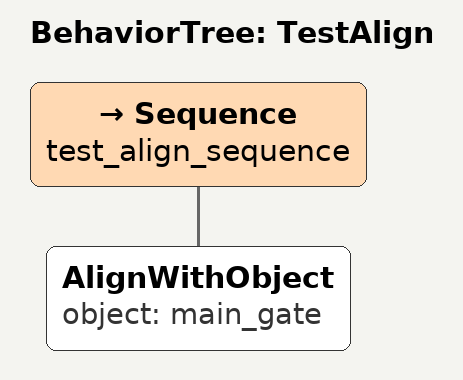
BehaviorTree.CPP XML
<root BTCPP_format="4">
    <BehaviorTree ID="TestAlign">
        <Sequence name="test_align_sequence">
            <AlignWithObject object="main_gate"/>
        </Sequence>
    </BehaviorTree>
</root>
